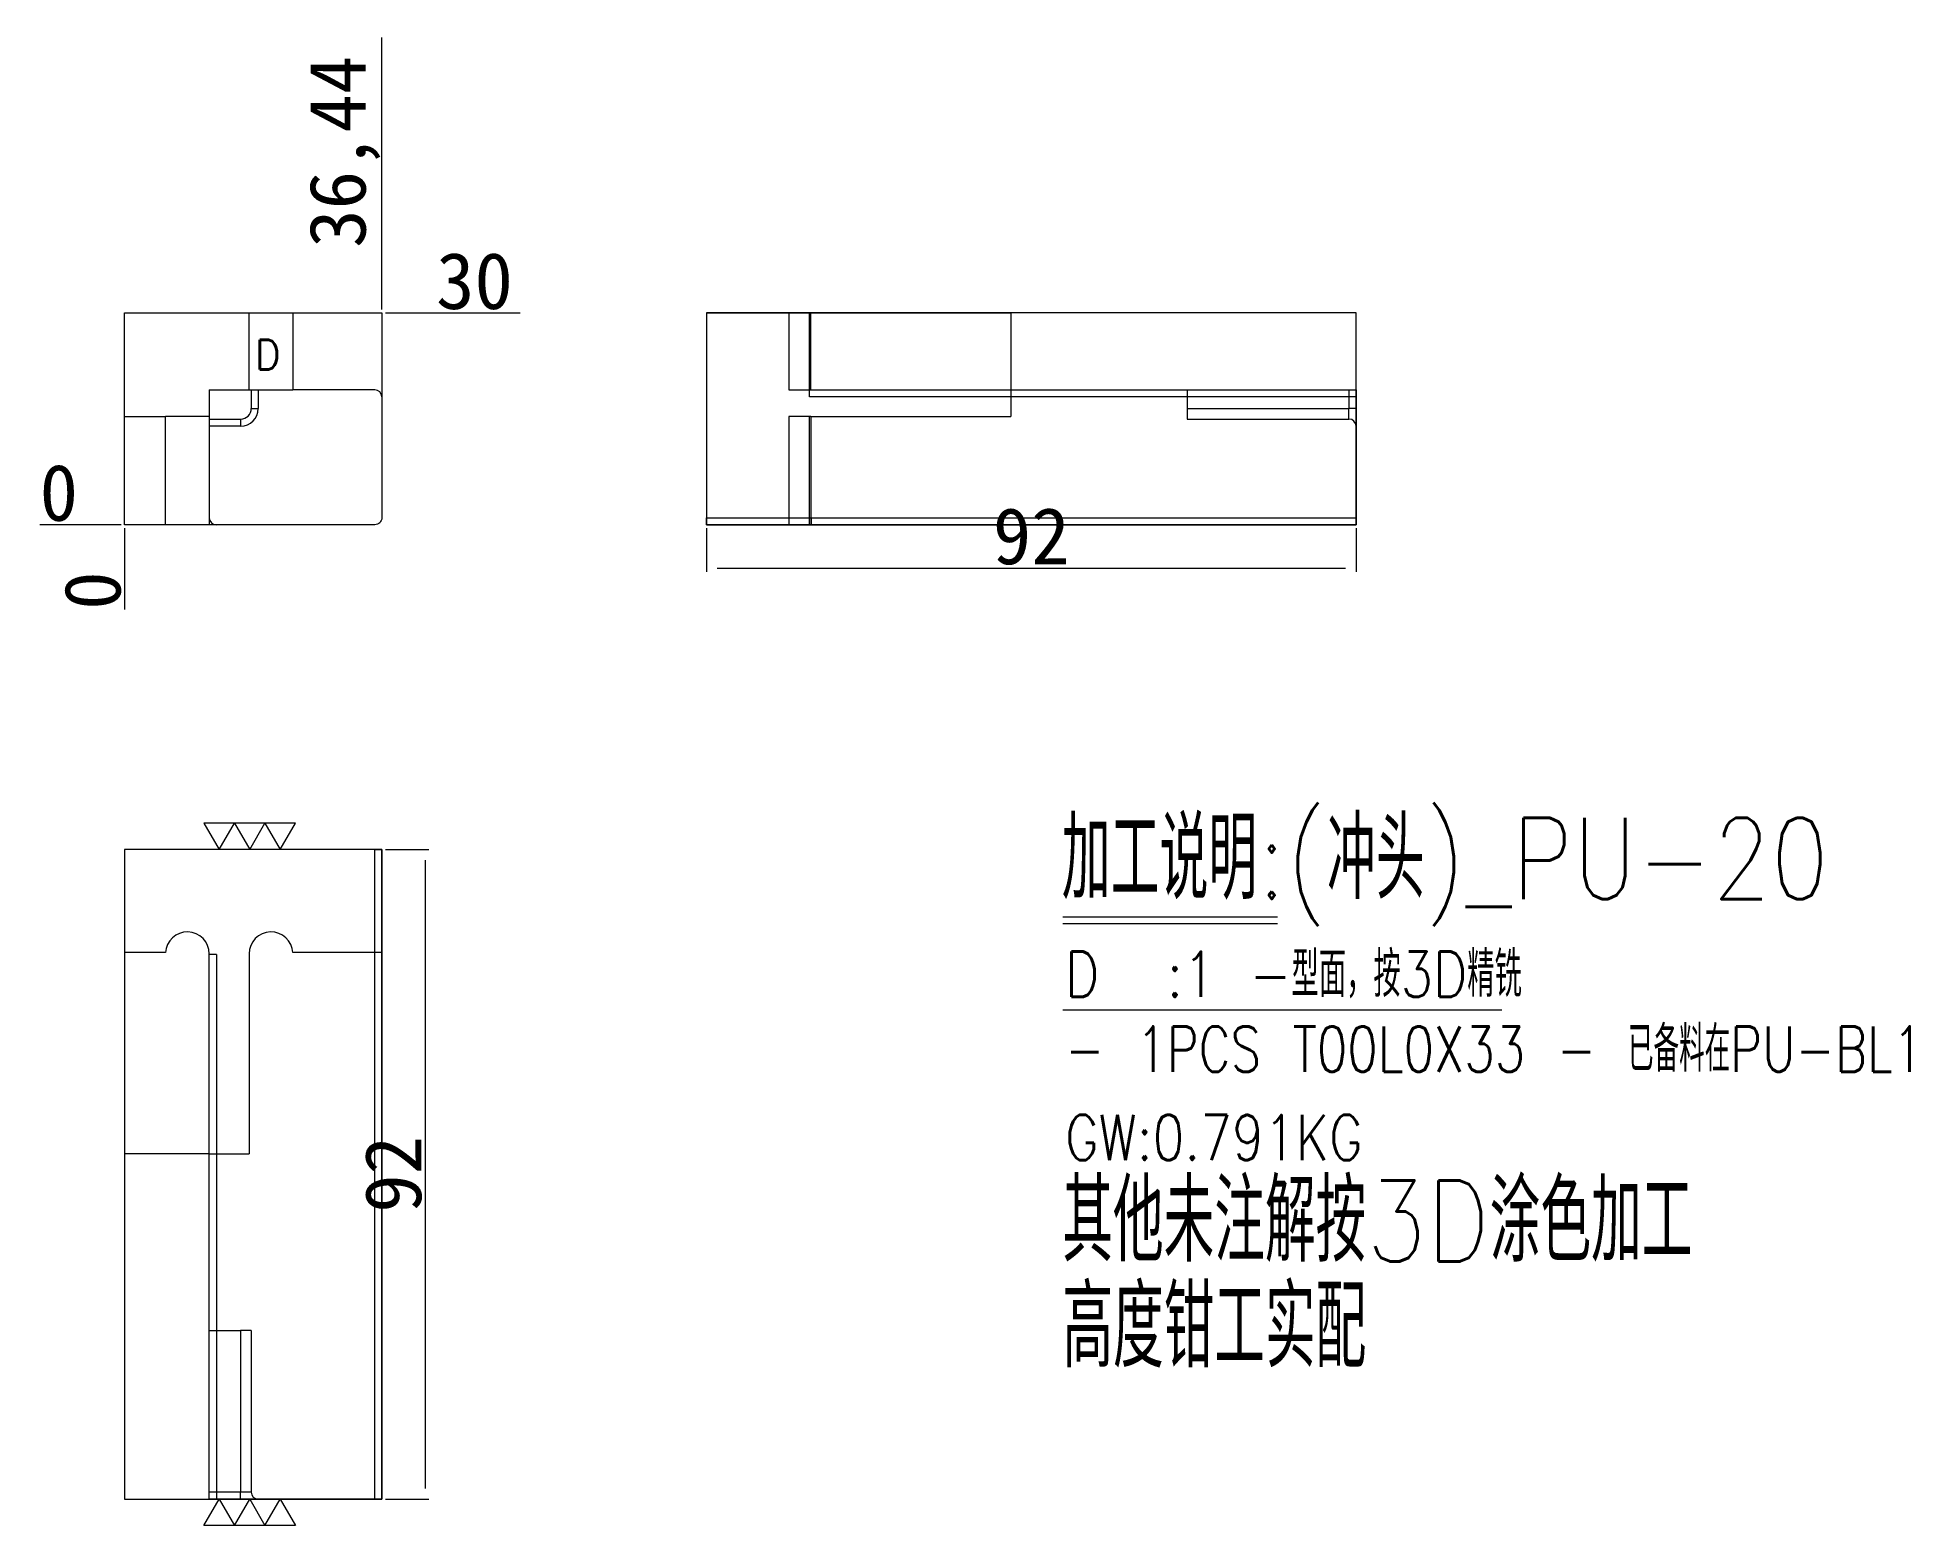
# Model space of a CAD drawing. Header units: millimetres. Extents: x 11930 to 12195, y 53944 to 54155.
import ezdxf

# ---------------------------------------------------------------- set-up
doc = ezdxf.new("R2010")
doc.units = ezdxf.units.MM
doc.linetypes.add('DASHED', pattern=[0])
doc.layers.add('dim', color=4, linetype='Continuous')
doc.layers.add('PUNCH', color=2, linetype='Continuous')
doc.styles.add('_PUG_ERP', font='txt')
doc.styles.add('chinesef_fs', font='txt.shx', dxfattribs={"bigfont": 'gbcbig.shx'})
doc.dimstyles.new('_PUG_ERP', dxfattribs={"dimtxt": 8, "dimasz": 1.5, "dimexe": 0.5, "dimexo": 0.5, "dimgap": 0.5, "dimtad": 1, "dimtxsty": '_PUG_ERP', "dimblk": 'CLOSEDBLANK', "dimcen": 0, "dimclrd": 4, "dimclre": 4, "dimclrt": 3, "dimazin": 3, "dimtfac": 1, "dimtmove": 0, "dimatfit": 3, "dimldrblk": 'CLOSEDBLANK', "dimlwd": 9, "dimlwe": 9})

# ---------------------------------------------------------------- blocks, each defined once
blk = doc.blocks.new('*D733')
at = {"layer": 'Defpoints', "color": 0}
for p in [(11978.8, 54115.74), (11984.95, 54115.74), (11942.36, 54085.74)]:
    blk.add_point(p, dxfattribs=at)
at = {"layer": 'dim', "color": 4, "lineweight": 9}
for p, q in [((11979.3, 54115.74), (11981.8, 54115.74)), ((11981.8, 54115.74), (11981.95, 54115.74)), ((11981.95, 54115.74), (11998.41, 54115.74))]:
    blk.add_line(p, q, dxfattribs=at)
at = {"layer": 'dim', "color": 3, "lineweight": 13, "insert": (11991.93, 54120.24), "char_height": 8, "attachment_point": 5, "style": '_PUG_ERP'}
blk.add_mtext('30', dxfattribs=at)
blk = doc.blocks.new('_ClosedBlank')
blk = doc.blocks.new('*D734')
at = {"layer": 'Defpoints', "color": 0}
for p in [(11936.21, 54085.74), (11942.36, 54085.74), (11942.36, 54085.74)]:
    blk.add_point(p, dxfattribs=at)
at = {"layer": 'dim', "color": 4, "lineweight": 9}
blk.add_line((11941.86, 54085.74), (11930.38, 54085.74), dxfattribs=at)
at = {"layer": 'dim', "color": 3, "lineweight": 13, "insert": (11933.05, 54090.24), "char_height": 8, "attachment_point": 5, "style": '_PUG_ERP'}
blk.add_mtext('0', dxfattribs=at)
blk = doc.blocks.new('*D735')
at = {"layer": 'Defpoints', "color": 0}
for p in [(11942.36, 54085.74), (11942.36, 54085.74), (11942.36, 54079.59)]:
    blk.add_point(p, dxfattribs=at)
at = {"layer": 'dim', "color": 4, "lineweight": 9}
blk.add_line((11942.36, 54085.24), (11942.36, 54073.76), dxfattribs=at)
at = {"layer": 'dim', "color": 3, "lineweight": 13, "insert": (11937.86, 54076.42), "char_height": 8, "attachment_point": 5, "rotation": 90, "style": '_PUG_ERP'}
blk.add_mtext('0', dxfattribs=at)
blk = doc.blocks.new('*D736')
at = {"layer": 'Defpoints', "color": 0}
for p in [(11978.8, 54121.89), (11978.8, 54115.74), (11942.36, 54085.74)]:
    blk.add_point(p, dxfattribs=at)
at = {"layer": 'dim', "color": 4, "lineweight": 9}
for p, q in [((11978.8, 54118.89), (11978.8, 54154.77)), ((11978.8, 54118.74), (11978.8, 54118.89)), ((11978.8, 54116.24), (11978.8, 54118.74))]:
    blk.add_line(p, q, dxfattribs=at)
at = {"layer": 'dim', "color": 3, "lineweight": 13, "insert": (11973.54, 54138.58), "char_height": 8, "attachment_point": 5, "rotation": 90, "style": '_PUG_ERP'}
blk.add_mtext('36,44', dxfattribs=at)
blk = doc.blocks.new('*D737')
at = {"layer": 'Defpoints', "color": 0}
for p in [(11978.8, 54039.74), (11978.8, 53947.74), (11984.95, 53947.74)]:
    blk.add_point(p, dxfattribs=at)
at = {"layer": 'dim', "color": 4, "lineweight": 9}
for p, q in [((11979.3, 54039.74), (11985.45, 54039.74)), ((11984.95, 54038.24), (11984.95, 53949.24)), ((11979.3, 53947.74), (11985.45, 53947.74))]:
    blk.add_line(p, q, dxfattribs=at)
at = {"layer": 'dim', "color": 3, "lineweight": 13, "insert": (11980.45, 53993.74), "char_height": 8, "attachment_point": 5, "rotation": 90, "style": '_PUG_ERP'}
blk.add_mtext('92', dxfattribs=at)
blk = doc.blocks.new('*D738')
at = {"layer": 'Defpoints', "color": 0}
for p in [(12024.8, 54085.74), (12116.8, 54085.74), (12116.8, 54079.59)]:
    blk.add_point(p, dxfattribs=at)
at = {"layer": 'dim', "color": 4, "lineweight": 9}
for p, q in [((12024.8, 54085.24), (12024.8, 54079.09)), ((12116.8, 54085.24), (12116.8, 54079.09)), ((12026.3, 54079.59), (12115.3, 54079.59))]:
    blk.add_line(p, q, dxfattribs=at)
at = {"layer": 'dim', "color": 3, "lineweight": 13, "insert": (12070.8, 54084.09), "char_height": 8, "attachment_point": 5, "style": '_PUG_ERP'}
blk.add_mtext('92', dxfattribs=at)

msp = doc.modelspace()

# ---------------------------------------------------------------- linework, layer by layer
at = {"layer": 'dim', "color": 8, "linetype": 'Continuous', "lineweight": 18}
for p, q in [((12075.259, 54030.219), (12105.688, 54030.219)), ((12075.259, 54029.259), (12105.688, 54029.259)), ((12075.259, 54017.059), (12137.467, 54017.059))]:
    msp.add_line(p, q, dxfattribs=at)
at = {"layer": 'dim', "color": 252, "linetype": 'DASHED', "lineweight": 13, "ltscale": 0.2}
for points in [[(12024.803, 54085.74), (12116.803, 54085.74), (12116.803, 54115.74), (12024.803, 54115.74)], [(11942.363, 53947.74), (11978.803, 53947.74), (11978.803, 54039.74), (11942.363, 54039.74)]]:
    msp.add_lwpolyline(points, close=True, dxfattribs=at)
at = {"layer": 'dim', "lineweight": 13}
for points in [[(11953.588, 54043.49), (11955.753, 54039.74), (11957.918, 54043.49), (11960.083, 54039.74), (11962.248, 54043.49), (11964.413, 54039.74), (11966.578, 54043.49), (11953.588, 54043.49)], [(11953.588, 53943.99), (11955.753, 53947.74), (11957.918, 53943.99), (11960.083, 53947.74), (11962.248, 53943.99), (11964.413, 53947.74), (11966.578, 53943.99), (11953.588, 53943.99)]]:
    msp.add_lwpolyline(points, close=True, dxfattribs=at)
at = {"layer": 'PUNCH', "color": 2, "linetype": 'DASHED', "lineweight": 13, "ltscale": 0.263104}
for p, q in [((11960.003, 54104.851), (11960.003, 54115.74)), ((11966.199, 54115.74), (11966.199, 54104.851)), ((12036.463, 54115.74), (12036.463, 54104.851)), ((11954.363, 54104.851), (11960.003, 54104.851)), ((11954.363, 54104.851), (11954.363, 54101.061)), ((11960.003, 54104.851), (11966.199, 54104.851)), ((11960.303, 54104.851), (11960.303, 54102.211)), ((11977.803, 54104.851), (11966.199, 54104.851)), ((12036.463, 54104.851), (12039.403, 54104.851)), ((12067.903, 54104.851), (12067.903, 54101.061)), ((12092.903, 54104.851), (12092.903, 54102.211)), ((11942.363, 54101.061), (11948.167, 54101.061)), ((11948.167, 54085.74), (11948.167, 54101.061)), ((11954.363, 54101.061), (11948.167, 54101.061)), ((11954.363, 54101.061), (11954.363, 54085.74)), ((11954.363, 54100.711), (11958.803, 54100.711)), ((12036.463, 54101.061), (12036.463, 54085.74)), ((12039.563, 54101.061), (12036.463, 54101.061)), ((12039.403, 54085.74), (12039.403, 54101.061)), ((12039.563, 54101.061), (12067.903, 54101.061)), ((12092.903, 54102.211), (12092.903, 54100.711)), ((12092.903, 54100.711), (12115.803, 54100.711)), ((12039.663, 54085.74), (12039.663, 54086.74)), ((11960.003, 54024.979), (11960.003, 53996.639)), ((11977.803, 54025.14), (11966.199, 54025.14)), ((11978.803, 54025.14), (11977.803, 54025.14)), ((11954.363, 53996.639), (11960.003, 53996.639)), ((11954.363, 53971.639), (11958.803, 53971.639)), ((11960.303, 53971.639), (11958.803, 53971.639)), ((11960.303, 53971.639), (11960.303, 53948.74))]:
    msp.add_line(p, q, dxfattribs=at)
at = {"layer": 'PUNCH', "color": 223, "linetype": 'Continuous', "lineweight": 18}
for p, q in [((12024.803, 54115.74), (12039.403, 54115.74)), ((12024.803, 54115.74), (12024.803, 54086.74)), ((12039.563, 54115.74), (12039.403, 54115.74)), ((12039.563, 54115.74), (12067.903, 54115.74)), ((12116.803, 54104.851), (12116.803, 54103.851)), ((12116.803, 54103.851), (12116.803, 54086.74)), ((12024.803, 54085.74), (12024.803, 54086.74)), ((12116.803, 54085.74), (12024.803, 54085.74)), ((12116.803, 54086.74), (12116.803, 54085.74)), ((11977.803, 54039.74), (11942.363, 54039.74)), ((11942.363, 54039.74), (11942.363, 54025.14)), ((11977.803, 54039.74), (11978.803, 54039.74)), ((11978.803, 54039.74), (11978.803, 53947.74)), ((11942.363, 54025.14), (11942.363, 53996.639)), ((11955.363, 53947.74), (11954.363, 53947.74)), ((11977.803, 53947.74), (11955.363, 53947.74)), ((11978.803, 53947.74), (11977.803, 53947.74))]:
    msp.add_line(p, q, dxfattribs=at)
at = {"layer": 'PUNCH', "color": 2, "linetype": 'Continuous', "lineweight": 18}
for p, q in [((12039.403, 54103.851), (12039.403, 54115.74)), ((12067.903, 54115.74), (12067.903, 54104.851)), ((12039.403, 54104.851), (12116.803, 54104.851)), ((11948.167, 54025.14), (11942.363, 54025.14)), ((11954.363, 54024.879), (11954.363, 54024.979)), ((11954.363, 53947.74), (11954.363, 54024.879)), ((11955.363, 54024.879), (11954.363, 54024.879)), ((11954.363, 53996.639), (11942.363, 53996.639))]:
    msp.add_line(p, q, dxfattribs=at)
at = {"layer": 'PUNCH', "color": 155, "linetype": 'Continuous', "lineweight": 18}
for p, q in [((12039.563, 54104.851), (12039.563, 54115.74)), ((12116.803, 54103.851), (12039.403, 54103.851)), ((12024.803, 54086.74), (12116.803, 54086.74)), ((11977.803, 53947.74), (11977.803, 54039.74)), ((11955.363, 54024.879), (11955.363, 53947.74))]:
    msp.add_line(p, q, dxfattribs=at)
at = {"layer": 'PUNCH', "color": 155, "linetype": 'DASHED', "lineweight": 13, "ltscale": 0.263104}
for p, q in [((11961.303, 54104.851), (11961.303, 54102.211)), ((12115.803, 54104.851), (12115.803, 54102.211)), ((11958.803, 54100.711), (11958.803, 54099.711)), ((11960.303, 54102.211), (11961.303, 54102.211)), ((12039.563, 54101.061), (12039.563, 54085.74)), ((12092.903, 54102.211), (12115.803, 54102.211)), ((11958.803, 54099.711), (11954.363, 54099.711)), ((11958.803, 53971.639), (11958.803, 53948.74)), ((11958.803, 53948.74), (11954.363, 53948.74))]:
    msp.add_line(p, q, dxfattribs=at)
at = {"layer": 'PUNCH', "color": 223, "linetype": 'DASHED', "lineweight": 13, "ltscale": 0.263104}
for p, q in [((12116.803, 54102.211), (12115.803, 54102.211)), ((12115.803, 54100.711), (12115.803, 54102.211)), ((11960.303, 53948.74), (11958.803, 53948.74)), ((11958.803, 53947.74), (11958.803, 53948.74))]:
    msp.add_line(p, q, dxfattribs=at)
at = {"layer": 'PUNCH', "color": 1, "lineweight": 13}
msp.add_lwpolyline([(11977.803, 54085.74), (11942.363, 54085.74), (11942.363, 54115.74), (11978.803, 54115.74), (11978.803, 54086.74, -0.4142136)], format="xyb", close=True, dxfattribs=at)
at = {"layer": 'PUNCH', "color": 2, "linetype": 'DASHED', "lineweight": 13, "ltscale": 0.263104}
for centre, radius, start, end in [((11977.803, 54103.851), 1, 0, 90), ((11958.803, 54102.211), 1.5, 270, 0), ((11955.363, 54086.74), 1, 180, 270), ((11963.103, 54024.979), 3.1, 2.9587, 180)]:
    msp.add_arc(centre, radius, start, end, dxfattribs=at)
at = {"layer": 'PUNCH', "color": 155, "linetype": 'DASHED', "lineweight": 13, "ltscale": 0.263104}
msp.add_arc((11958.803, 54102.211), 2.5, 270, 0, dxfattribs=at)
at = {"layer": 'PUNCH', "color": 223, "linetype": 'DASHED', "lineweight": 13, "ltscale": 0.263104}
for centre, start, end in [((12115.803, 54099.711), 0, 90), ((11961.303, 53948.74), 180, 270)]:
    msp.add_arc(centre, 1, start, end, dxfattribs=at)
at = {"layer": 'PUNCH', "color": 2, "linetype": 'Continuous', "lineweight": 18}
msp.add_arc((11951.263, 54024.979), 3.1, 0, 177.0413, dxfattribs=at)

# ---------------------------------------------------------------- texts
at = {"layer": 'dim', "color": 4, "lineweight": 13, "style": 'chinesef_fs'}
for s, height, width, p in [('D', 4.2, 0.9609, (11960.836, 54107.733)), ('加工说明:(冲头)_PU-20', 11.5, 0.8357, (12075.127, 54032.723)), ('D  :1 -型面，按3D精铣', 6.4, 0.8387, (12075.598, 54018.879)), ('- 1PCS T00L0X33 - 已备料在PU-BL1 ', 6.4, 0.7852, (12075.598, 54008.279)), ('GW:0.791KG ', 6.4, 0.8211, (12075.598, 53995.759))]:
    msp.add_text(s, height=height, dxfattribs=dict(at, width=width)).set_placement(p)
at = {"layer": 'dim', "color": 21, "lineweight": 13, "style": 'chinesef_fs', "width": 0.8663}
for s, p in [('其他未注解按3D涂色加工', (12075.21, 53981.373)), ('高度钳工实配', (12075.21, 53966.373))]:
    msp.add_text(s, height=11.5, dxfattribs=at).set_placement(p)

# ---------------------------------------------------------------- dimensions: what is measured, and where the dimension line sits
at = {"layer": 'dim', "lineweight": 13}
for feature_location, offset, dtype, origin, picture, middle in [((11978.803, 54115.74), (0, 6.15), 1, (11942.363, 54085.74), '*D736', (11973.541, 54138.58)), ((11978.803, 54115.74), (6.15, 0), 0, (11942.363, 54085.74), '*D733', (11991.929, 54120.24)), ((11942.363211312, 54085.739500499), (-6.15, 0), 0, (11942.363211312, 54085.739500499), '*D734', (11933.046544645, 54090.239500499)), ((11942.363211312, 54085.739500499), (0, -6.15), 1, (11942.363211312, 54085.739500499), '*D735', (11937.863211312, 54076.422833832))]:
    dim = msp.add_ordinate_dim(feature_location=feature_location, offset=offset, dtype=dtype, origin=origin, dimstyle='_PUG_ERP', dxfattribs=at)
    dim.commit()
    dim.dimension.update_dxf_attribs({"geometry": picture, "text_midpoint": middle})
dim = msp.add_linear_dim(base=(12116.803, 54079.59), p1=(12024.803, 54085.74), p2=(12116.803, 54085.74), dimstyle='_PUG_ERP', dxfattribs=at)
dim.commit()
dim.dimension.update_dxf_attribs({"geometry": '*D738', "text_midpoint": (12070.803, 54084.09)})
dim = msp.add_linear_dim(base=(11984.953, 53947.74), p1=(11978.803, 54039.74), p2=(11978.803, 53947.74), angle=90, dimstyle='_PUG_ERP', dxfattribs=at)
dim.commit()
dim.dimension.update_dxf_attribs({"geometry": '*D737', "text_midpoint": (11980.453, 53993.74)})

doc.saveas('drawing.dxf')
